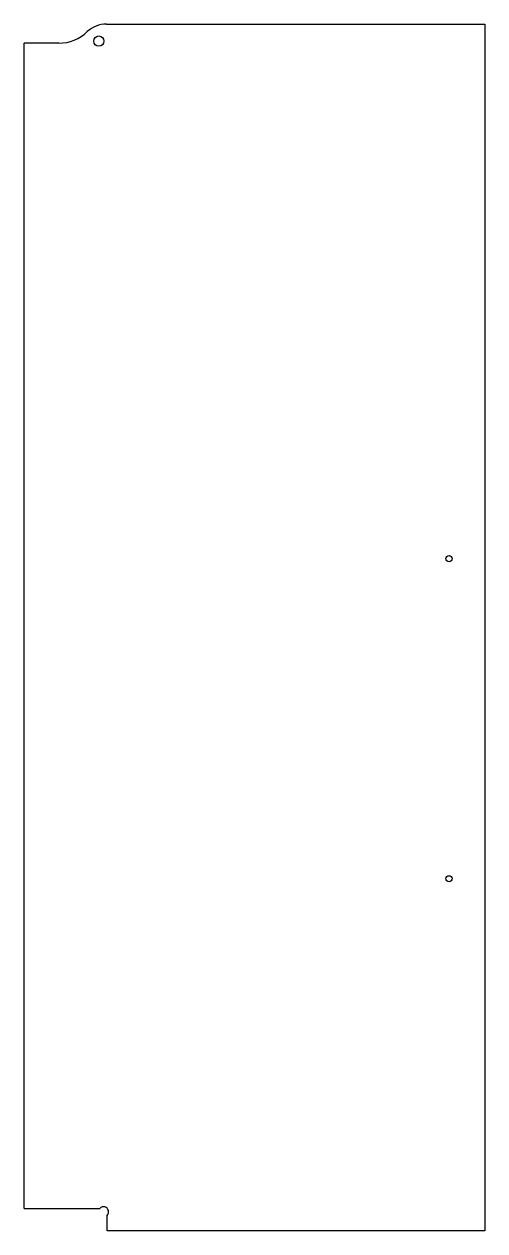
# Model space of a CAD drawing. Header units: metres. Extents: x -10614 to -9714, y -2362 to -6.
import ezdxf

# ---------------------------------------------------------------- set-up
doc = ezdxf.new("R2010")
doc.units = ezdxf.units.M

msp = doc.modelspace()

# ---------------------------------------------------------------- linework, layer by layer
for p, q in [((-10453, -6.2), (-9713.8, -6.2)), ((-9713.8, -6.2), (-9713.8, -2362.2)), ((-10613.8, -2318.2), (-10613.8, -43.2)), ((-10545.8, -43.2), (-10613.8, -43.2)), ((-10613.8, -2318.2), (-10465.9, -2318.2)), ((-10451.8, -2362.2), (-10451.8, -2332.3)), ((-9713.8, -2362.2), (-10451.8, -2362.2))]:
    msp.add_line(p, q)
for centre, radius in [((-10467.8, -39.2), 10), ((-9783.8, -1049.7), 6), ((-9783.8, -1674.7), 6)]:
    msp.add_circle(centre, radius)
for centre, radius, start, end in [((-10545.8, 36.8), 80, 270, 313.894), ((-10453, -61.2), 55, 90, 132.8077), ((-10458.8, -2325.2), 10, 314.427, 135.573)]:
    msp.add_arc(centre, radius, start, end)

doc.saveas('drawing.dxf')
